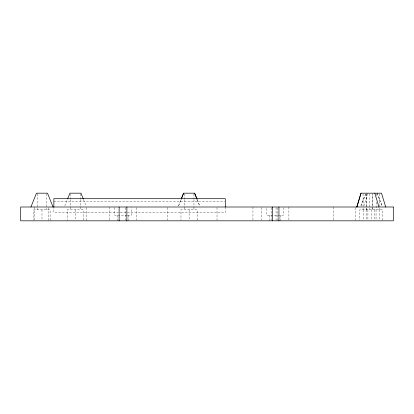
<?xml version="1.0" encoding="UTF-8"?>
<svg xmlns="http://www.w3.org/2000/svg" width="414" height="414" viewBox="0 0 414 414"><rect width="100%" height="100%" fill="white"/><g stroke="black" fill="none" stroke-linecap="round" stroke-linejoin="round"><path stroke-width="0.31" stroke-dasharray="2.07 1.55" d="M363.916 205.799L367.704 193.178M178.61 205.799L180.996 199.786M361.003 205.799L366.017 193.178M64.843 205.846L67.373 199.512M178.517 205.846L181.053 199.512M360.915 205.846L365.521 194.326M53.877 201.468L224.652 201.468M127.093 215.296L114.719 215.296L114.719 207.637M127.579 215.296L131.279 215.296L131.279 207.637M377.04 193.178L382.112 205.846M197.178 199.512L199.714 205.846M83.504 199.512L86.04 205.846M377.004 193.178L382.019 205.799M197.235 199.786L199.62 205.799M382.759 220.212L382.759 209.763L359.761 209.763L359.761 220.212M379.654 209.763L379.654 220.212M379.457 193.814L379.457 209.763M376.31 193.814L376.31 195.729M376.31 202.11L376.31 209.763M376.041 209.763L376.047 220.212M374.618 209.763L374.618 220.212M371.513 209.763L371.513 220.212M369.78 193.814L369.78 209.763M367.901 209.763L367.906 220.212M366.716 193.814L366.716 209.763M366.675 193.814L366.675 209.763M366.478 209.763L366.478 220.212M363.373 209.763L363.373 220.212M363.068 193.814L363.068 209.763M355.264 207.626L355.264 220.196M333.544 207L333.544 220.196M288.889 207L288.889 220.822M283.357 207.637L283.357 215.296L266.771 215.296L266.771 207.637M280.594 215.296L280.594 220.822M277.83 207.626L277.83 220.822M276.05 207.626L276.05 220.822M271.196 207.626L271.196 220.822M269.535 215.296L269.535 220.822M261.239 207.626L261.239 220.196M252.944 207L252.944 220.196M225.299 207L225.299 212.532L53.877 212.532L53.877 207M217.024 207.626L217.024 220.196M197.255 220.212L197.255 209.763L180.975 209.763L180.975 220.212M193.954 193.814L193.949 198.917M193.949 199.558L193.954 209.763M189.115 209.763L189.115 220.212M184.282 193.814L184.277 198.917M184.277 199.558L184.282 209.763M167.235 207.626L167.235 220.196M136.822 207.626L136.822 220.196M128.526 215.296L128.526 220.822M125.763 207.626L125.763 220.196M117.467 215.296L117.467 220.822M109.177 207L109.177 220.196M86.5 207.626L86.5 220.822M83.581 220.212L83.581 209.763L67.301 209.763L67.301 220.212M80.28 193.814L80.28 198.917M80.28 199.558L80.28 209.763M75.441 209.763L75.441 220.212M70.603 193.814L70.603 198.917M70.603 199.558L70.603 209.763M50.125 220.212L50.125 209.763L33.845 209.763L33.845 220.212M48.35 207.626L48.35 220.822M46.823 193.814L46.823 209.763M41.985 209.763L41.985 220.212M37.146 193.814L37.146 209.763M34.522 207L34.522 220.196M372.74 209.763L372.74 193.814L372.74 209.763"/><path stroke-width="0.62" d="M360.992 193.178L356.852 207L360.992 193.178L381.527 193.178L385.677 207M181.239 199.186L183.625 193.178M30.926 207L36.458 193.178L47.517 193.178L53.044 207M67.606 198.937L69.909 193.178L80.968 193.178L83.271 198.937M181.28 198.937L183.588 193.178L194.647 193.178L196.95 198.937M194.606 193.178L196.997 199.186M374.815 193.178L378.955 207M278.933 207L278.933 220.822M272.298 207L272.298 220.822M225.299 207L225.299 198.704L53.877 198.704L53.877 207M126.87 207L126.87 220.822M119.128 207L119.128 220.822M393.3 207L20.7 207L20.7 220.822L393.3 220.822L393.3 207"/></g></svg>
